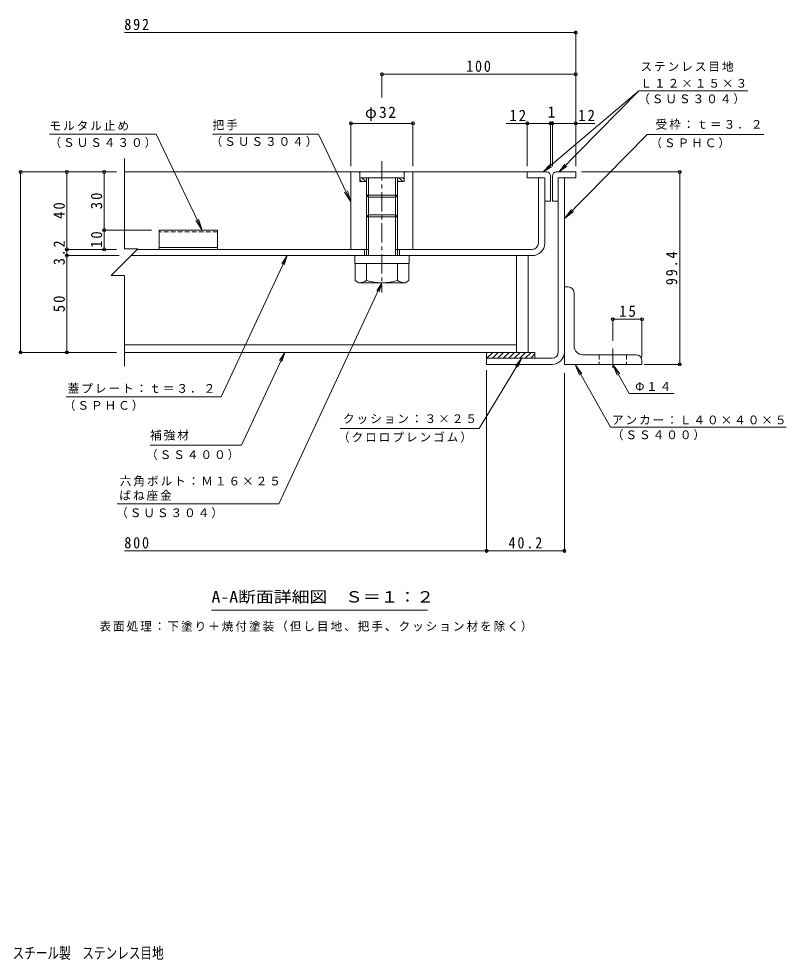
# Model space of a CAD drawing. Units: millimetres on the paper, enlarged 10 times, with parts at other scales. Extents: x -1763 to 1894, y -1353 to 1378.
# Drawn here: x -86 to 1894, y -1305 to 1126 of the extents above; entities that cross this region are included whole.
import ezdxf
from ezdxf.enums import TextEntityAlignment as Align

# ---------------------------------------------------------------- set-up
doc = ezdxf.new("R2010")
doc.units = ezdxf.units.MM
doc.header["$LTSCALE"] = 10
doc.header["$PDMODE"] = 32
doc.header["$PDSIZE"] = 8
doc.linetypes.add('CHAIN1', pattern=[8, 5, -1, 1, -1])
doc.linetypes.add('DASHED1', pattern=[1.8, 1.2, -0.6])
for name, color, linetype, lineweight in [('D-1', 2, 'Continuous', 9), ('D-2', 3, 'Continuous', 9), ('D-3', 4, 'Continuous', 9), ('D-4', 7, 'Continuous', 9), ('D-5', 7, 'Continuous', 9), ('D-6', 6, 'Continuous', 5), ('D-7', 4, 'CHAIN1', 9), ('D-8', 5, 'Continuous', 5), ('D-9', 134, 'Continuous', 5), ('D-C', 2, 'Continuous', 9), ('D-E', 3, 'Continuous', 9), ('D-F', 7, 'Continuous', 9), ('F-5_F-5ﾚｲﾔ', 7, 'Continuous', 9)]:
    doc.layers.add(name, color=color, linetype=linetype, lineweight=lineweight)
doc.styles.add('ＭＳ ゴシック', font='')
doc.styles.get('ＭＳ ゴシック').set_extended_font_data('MS Gothic')

msp = doc.modelspace()

# ---------------------------------------------------------------- linework, layer by layer
at = {"layer": 'D-1'}
for p, q in [((1305.94, 265.7), (1305.94, 715.7)), ((1321.94, 265.7), (1321.94, 715.7)), ((1120.94, 249.7), (1120.94, 233.7)), ((1289.94, 249.7), (1120.94, 249.7)), ((1120.94, 233.7), (1289.94, 233.7))]:
    msp.add_line(p, q, dxfattribs=at)
for radius in [16, 32]:
    msp.add_arc((1289.94, 265.7), radius, 270, 0, dxfattribs=at)
at = {"layer": 'D-2'}
for p, q in [((1270.94, 715.7), (1254.94, 715.7)), ((1254.94, 546.7), (1254.94, 715.7)), ((1270.94, 546.7), (1270.94, 715.7)), ((1238.94, 514.7), (202.94, 514.7)), ((810.94, 530.7), (218.94, 530.7)), ((805.94, 530.7), (805.94, 514.7)), ((1238.94, 530.7), (890.94, 530.7)), ((895.94, 530.7), (895.94, 514.7))]:
    msp.add_line(p, q, dxfattribs=at)
for radius in [16, 32]:
    msp.add_arc((1238.94, 546.7), radius, 270, 0, dxfattribs=at)
at = {"layer": 'D-3'}
for p, q in [((1225.94, 730.7), (185.94, 730.7)), ((1300.94, 730.7), (1350.94, 730.7)), ((1350.94, 730.7), (1350.94, 715.7)), ((1225.94, 715.7), (1270.94, 715.7)), ((1270.94, 715.7), (1270.94, 655.7)), ((1285.94, 720.7), (1285.94, 655.7)), ((1290.94, 720.7), (1290.94, 655.7)), ((1305.94, 655.7), (1305.94, 715.7)), ((1350.94, 715.7), (1305.94, 715.7)), ((1270.94, 655.7), (1285.94, 655.7)), ((1305.94, 655.7), (1290.94, 655.7)), ((275.94, 580.7), (275.94, 530.7)), ((425.94, 580.7), (275.94, 580.7)), ((425.94, 535.7), (275.94, 535.7))]:
    msp.add_line(p, q, dxfattribs=at)
at = {"layer": 'D-3', "linetype": 'DASHED1'}
msp.add_line((425.94, 576.37), (275.94, 576.37), dxfattribs=at)
at = {"layer": 'D-3'}
for points in [[(1275.94, 730.7), (1225.94, 730.7), (1225.94, 715.7)], [(425.94, 580.7), (425.94, 530.7), (275.94, 530.7)]]:
    msp.add_lwpolyline(points, dxfattribs=at)
for centre, start, end in [((1275.94, 720.7), 0, 90), ((1300.94, 720.7), 90, 180)]:
    msp.add_arc(centre, 10, start, end, dxfattribs=at)
at = {"layer": 'D-4'}
msp.add_line((968.33, -400.55), (410.83, -400.55), dxfattribs=at)
at = {"layer": 'D-5'}
for p, q in [((1513.81, 940.11), (1267.15, 730.7)), ((1795.26, 940.11), (1513.81, 940.11)), ((-7.39, 828.5), (267.61, 828.5)), ((267.61, 828.5), (386.86, 580.7)), ((686.89, 828.5), (413.64, 828.5)), ((686.89, 828.5), (770.94, 653.86)), ((1837.03, 827.61), (1535.46, 827.61)), ((1267.15, 730.7), (1283.94, 749.23)), ((1267.15, 730.7), (1288.16, 744.26)), ((1308.07, 730.7), (1327.77, 746.1)), ((770.94, 653.86), (761.57, 682.36)), ((770.94, 653.86), (754.52, 678.96)), ((1321.94, 610.27), (1339.99, 634.23)), ((386.86, 580.7), (377.49, 609.2)), ((386.86, 580.7), (370.43, 605.81)), ((605.89, 514.7), (598.37, 490.86)), ((584.49, -126.7), (850.94, 444.7)), ((850.94, 444.7), (837.51, 423.62)), ((850.94, 444.7), (843.42, 420.86)), ((488.26, 25.5), (599.8, 264.7)), ((599.8, 264.7), (586.37, 243.62)), ((599.8, 264.7), (592.28, 240.86)), ((1211.45, 249.19), (1195.79, 229.7)), ((1349.22, 233.7), (1367.26, 209.73)), ((1349.22, 233.7), (1360.44, 205.88)), ((1440.53, 72.02), (1349.22, 233.7)), ((1446.94, 233.7), (1458.16, 205.88)), ((1446.94, 233.7), (1464.98, 209.73)), ((1489.27, 158.75), (1446.94, 233.7)), ((435.77, 149.88), (36.1, 149.88)), ((1489.27, 158.75), (1605.42, 158.75)), ((1101.48, 68.27), (743.34, 68.27)), ((1440.53, 72.02), (1894.32, 72.02)), ((488.26, 25.5), (252.24, 25.5)), ((584.49, -126.7), (167.51, -126.7))]:
    msp.add_line(p, q, dxfattribs=at)
for points in [[(1513.81, 940.11), (1308.07, 730.7), (1323.11, 750.67)], [(1535.46, 827.61), (1321.94, 610.27), (1345.58, 628.74)], [(435.77, 149.88), (605.89, 514.7), (592.46, 493.62)], [(1101.48, 68.27), (1211.45, 249.19), (1201.36, 226.31)]]:
    msp.add_lwpolyline(points, dxfattribs=at)
at = {"layer": 'D-6'}
for p, q in [((1120.94, 263.09), (1122.55, 264.7)), ((1120.94, 264.7), (1245.94, 264.7)), ((1120.94, 264.7), (1120.94, 249.7)), ((1121.69, 249.7), (1136.69, 264.7)), ((1135.83, 249.7), (1150.83, 264.7)), ((1149.98, 249.7), (1164.98, 264.7)), ((1164.12, 249.7), (1179.12, 264.7)), ((1178.26, 249.7), (1193.26, 264.7)), ((1192.4, 249.7), (1207.4, 264.7)), ((1206.55, 249.7), (1221.55, 264.7)), ((1220.69, 249.7), (1235.69, 264.7)), ((1234.83, 249.7), (1245.94, 260.81)), ((1245.94, 264.7), (1245.94, 249.7))]:
    msp.add_line(p, q, dxfattribs=at)
at = {"layer": 'D-7'}
msp.add_line((1446.94, 274.75), (1446.94, 216.28), dxfattribs=at)
at = {"layer": 'D-8'}
for p, q in [((1228.44, 514.7), (1198.44, 514.7)), ((1228.44, 264.7), (1228.44, 514.7))]:
    msp.add_line(p, q, dxfattribs=at)
msp.add_lwpolyline([(1198.44, 514.7), (1198.44, 264.7), (1228.44, 264.7)], dxfattribs=at)
at = {"layer": 'D-9'}
for p, q in [((202.94, 514.7), (1198.44, 514.7)), ((1198.44, 514.7), (1198.44, 264.7)), ((781.44, 494.7), (781.44, 450.33)), ((810.94, 450.19), (810.94, 494.7)), ((890.94, 450.19), (890.94, 494.7)), ((920.44, 494.7), (920.44, 450.19)), ((790.98, 444.82), (781.44, 450.33)), ((910.94, 444.7), (791.19, 444.7)), ((910.94, 444.7), (920.44, 450.19)), ((185.94, 284.7), (1198.44, 284.7)), ((185.94, 264.7), (1198.44, 264.7))]:
    msp.add_line(p, q, dxfattribs=at)
for centre, radius, start, end in [((792.23, 479.21), 34.53, 267.86055, 302.81094), ((850.94, 593.3), 148.6, 254.38446, 285.61554), ((909.65, 479.21), 34.53, 237.18906, 272.13945)]:
    msp.add_arc(centre, radius, start, end, dxfattribs=at)
at = {"layer": 'D-C', "linetype": 'CHAIN1'}
msp.add_line((850.94, 758.38), (850.94, 419.07), dxfattribs=at)
at = {"layer": 'D-C'}
for p, q in [((770.94, 730.7), (790.94, 730.7)), ((770.94, 530.7), (770.94, 730.7)), ((793.44, 728.2), (790.94, 730.7)), ((793.44, 705.7), (793.44, 730.7)), ((908.44, 730.7), (793.44, 730.7)), ((910.94, 730.7), (908.44, 728.2)), ((908.44, 705.7), (908.44, 730.7)), ((930.94, 730.7), (910.94, 730.7)), ((930.94, 530.7), (930.94, 730.7)), ((908.44, 715.7), (793.44, 715.7)), ((798.34, 705.7), (793.44, 710.6)), ((810.94, 705.7), (793.44, 705.7)), ((808.95, 705.7), (798.95, 715.7)), ((810.94, 714.31), (809.55, 715.7)), ((810.94, 514.7), (810.94, 715.7)), ((815.94, 514.7), (815.94, 715.7)), ((885.94, 514.7), (885.94, 715.7)), ((890.94, 689.48), (890.94, 715.7)), ((893.8, 705.7), (890.94, 708.56)), ((908.44, 705.7), (890.94, 705.7)), ((904.41, 705.7), (894.41, 715.7)), ((908.44, 712.27), (905.01, 715.7)), ((890.94, 514.7), (890.94, 689.48)), ((890.94, 670.7), (810.94, 670.7)), ((890.94, 670.97), (885.94, 665.7)), ((815.94, 619.7), (810.94, 614.7)), ((890.94, 614.7), (810.94, 614.7)), ((885.94, 619.7), (815.94, 619.7)), ((890.94, 614.7), (885.94, 619.7)), ((770.94, 530.7), (815.94, 530.7)), ((930.94, 530.7), (885.94, 530.7))]:
    msp.add_line(p, q, dxfattribs=at)
at = {"layer": 'D-C', "color": 134, "lineweight": 5}
for p, q in [((780.94, 514.7), (920.94, 514.7)), ((920.94, 514.7), (920.94, 494.7))]:
    msp.add_line(p, q, dxfattribs=at)
at = {"layer": 'D-C'}
msp.add_lwpolyline([(885.94, 665.7), (815.94, 665.7), (810.94, 670.7)], dxfattribs=at)
at = {"layer": 'D-C', "color": 134, "lineweight": 5}
msp.add_lwpolyline([(780.94, 514.7), (780.94, 494.7), (920.94, 494.7)], dxfattribs=at)
at = {"layer": 'D-E'}
for p, q in [((1331.94, 433.7), (1321.94, 433.7)), ((1321.94, 233.7), (1321.94, 433.7)), ((1346.94, 281.2), (1346.94, 418.7)), ((1369.44, 258.7), (1506.94, 258.7)), ((1521.94, 243.7), (1521.94, 233.7)), ((1521.94, 233.7), (1321.94, 233.7))]:
    msp.add_line(p, q, dxfattribs=at)
at = {"layer": 'D-E', "linetype": 'DASHED1'}
for p, q in [((1411.94, 258.7), (1411.94, 233.7)), ((1481.94, 258.7), (1481.94, 233.7))]:
    msp.add_line(p, q, dxfattribs=at)
at = {"layer": 'D-E'}
for centre, radius, start, end in [((1331.94, 418.7), 15, 0, 90), ((1369.44, 281.2), 22.5, 180, 270), ((1506.94, 243.7), 15, 0, 90)]:
    msp.add_arc(centre, radius, start, end, dxfattribs=at)
at = {"layer": 'D-F'}
for p, q in [((1350.94, 745.7), (1350.94, 1095.73)), ((1350.94, 1090.73), (185.94, 1090.73)), ((850.94, 922.99), (850.94, 987.91)), ((1350.94, 982.91), (850.94, 982.91)), ((1350.94, 982.73), (1350.94, 977.91)), ((770.94, 745.7), (770.94, 861.28)), ((930.94, 856.28), (770.94, 856.28)), ((930.94, 745.7), (930.94, 861.28)), ((1285.94, 856.28), (1171.33, 856.28)), ((1225.94, 745.7), (1225.94, 861.28)), ((1285.94, 745.7), (1285.94, 861.28)), ((1290.94, 856.28), (1285.94, 856.28)), ((1290.94, 745.7), (1290.94, 861.28)), ((1400.19, 856.28), (1290.94, 856.28)), ((185.94, 765.7), (185.94, 532.11)), ((-84.97, 730.7), (165.94, 730.7)), ((-81.97, 264.7), (-81.97, 730.7)), ((37.55, 530.7), (37.55, 730.7)), ((133.91, 580.7), (133.91, 730.7)), ((1365.94, 730.7), (1624.63, 730.7)), ((1619.63, 233.7), (1619.63, 730.7)), ((130.91, 580.7), (255.94, 580.7)), ((133.91, 530.7), (133.91, 580.7)), ((34.55, 530.7), (165.94, 530.7)), ((34.55, 514.7), (172.79, 514.7)), ((37.55, 514.7), (37.55, 530.7)), ((37.55, 264.7), (37.55, 514.7)), ((185.94, 463.29), (151.54, 463.29)), ((185.94, 463.29), (185.94, 229.28)), ((1446.94, 353.19), (1446.94, 294.75)), ((1446.94, 350.19), (1521.94, 350.19)), ((1521.94, 353.19), (1521.94, 253.7)), ((-84.97, 264.7), (165.94, 264.7)), ((1624.63, 233.7), (1527.96, 233.7)), ((1120.94, 218.7), (1120.94, -252.78)), ((1321.94, 212.32), (1321.94, -252.78)), ((1120.94, -247.78), (185.94, -247.78)), ((1321.94, -247.78), (1120.94, -247.78))]:
    msp.add_line(p, q, dxfattribs=at)
msp.add_lwpolyline([(185.94, 532.11), (220.35, 532.11), (151.54, 463.29)], dxfattribs=at)
for p in [(1350.94, 1090.73), (850.94, 982.91), (1350.94, 982.91), (770.94, 856.28), (930.94, 856.28), (1225.94, 856.28), (1285.94, 856.28), (1290.94, 856.28), (1350.94, 856.28), (-81.97, 730.7), (37.55, 730.7), (133.91, 730.7), (1619.63, 730.7), (133.91, 580.7), (37.55, 530.7), (37.55, 514.7), (133.91, 530.7), (1446.94, 350.19), (1521.94, 350.19), (-81.97, 264.7), (37.55, 264.7), (1619.63, 233.7), (1120.94, -247.78), (1321.94, -247.78)]:
    msp.add_point(p, dxfattribs=at)

# ---------------------------------------------------------------- texts
at = {"layer": 'D-4', "color": 2, "style": 'ＭＳ ゴシック', "width": 1.15}
msp.add_text('A-A断面詳細図\u3000Ｓ＝１：２', height=29.33, dxfattribs=at).set_placement((410.83, -389.92), align=Align.BOTTOM_LEFT)
at = {"layer": 'D-4', "insert": (121.62, -456.68), "char_height": 21.99, "attachment_point": 7, "style": 'ＭＳ ゴシック'}
msp.add_mtext('\\T1.17;表面処理：下塗り＋焼付塗装（但し目地、把手、クッション材を除く）', dxfattribs=at)
at = {"layer": 'D-5', "char_height": 21.99, "attachment_point": 7, "style": 'ＭＳ ゴシック'}
for s, insert in [('\\T1.17;ステンレス目地', (1518.14, 989.43)), ('\\T1.17;Ｌ１２×１５×３', (1518.14, 948.11)), ('\\T1.17;（ＳＵＳ３０４）', (1512.39, 905.27)), ('\\T1.17;モルタル止め', (-7.39, 837.5)), ('\\T1.17;把手', (413.64, 838.34)), ('\\T1.17;受枠：ｔ＝３．２', (1557.41, 839.93)), ('\\T1.17;（ＳＵＳ４３０）', (-7.39, 792.59)), ('\\T1.17;（ＳＵＳ３０４）', (408.7, 795.26)), ('\\T1.17;（ＳＰＨＣ）', (1543.8, 791.76)), ('\\T1.17;蓋プレート：ｔ＝３．２', (39.62, 159.12)), ('\\T1.17;Φ１４', (1504.47, 164.71)), ('\\T1.17;（ＳＰＨＣ）', (29.57, 113.76)), ('\\T1.17;クッション：３×２５', (750.31, 79.99)), ('\\T1.17;アンカー：Ｌ４０×４０×５', (1444.32, 77.98)), ('\\T1.17;補強材', (252.24, 36.97)), ('\\T1.17;（クロロプレンゴム）', (737.36, 31.71)), ('\\T1.17;（ＳＳ４００）', (1444.32, 37.74)), ('\\T1.17;（ＳＳ４００）', (242.04, -13.55)), ('\\T1.17;六角ボルト：Ｍ１６×２５', (174.04, -81.34)), ('\\T1.17;ばね座金', (172.99, -118.07)), ('\\T1.17;（ＳＵＳ３０４）', (164.73, -163.62))]:
    msp.add_mtext(s, dxfattribs=dict(at, insert=insert))
at = {"layer": 'D-F', "color": 2, "style": 'ＭＳ ゴシック'}
msp.add_text('1', height=29.33, dxfattribs=at).set_placement((1278.44, 862.28), align=Align.BOTTOM_LEFT)
at = {"layer": 'D-F', "color": 2, "char_height": 29.33, "attachment_point": 7, "style": 'ＭＳ ゴシック'}
for s, insert in [('\\T1.27;\\W0.9;892', (185.94, 1096.73)), ('\\T1.27;\\W0.9;100', (1068.44, 988.91)), ('\\T1.19;φ32', (807.19, 862.28)), ('\\T1.27;\\W0.95;12', (1179.97, 862.28)), ('\\T1.27;\\W0.95;12', (1357.59, 862.28)), ('\\T1.27;\\W0.95;15', (1463.19, 356.19)), ('\\T1.27;\\W0.9;800', (185.94, -241.78)), ('\\T1.28;\\W0.9;40.2', (1177.69, -241.78))]:
    msp.add_mtext(s, dxfattribs=dict(at, insert=insert))
at = {"layer": 'D-F', "color": 2, "char_height": 29.33, "attachment_point": 7, "rotation": 90, "style": 'ＭＳ ゴシック'}
for s, insert in [('\\T1.27;\\W0.95;30', (128.91, 634.45)), ('\\T1.27;\\W0.95;40', (32.55, 609.45)), ('\\T1.27;\\W0.95;10', (128.91, 534.45)), ('\\T1.27;\\W0.9;3.2', (32.55, 490.2)), ('\\T1.28;\\W0.9;99.4', (1613.63, 438.45)), ('\\T1.27;\\W0.95;50', (32.55, 368.45))]:
    msp.add_mtext(s, dxfattribs=dict(at, insert=insert))
at = {"layer": 'F-5_F-5ﾚｲﾔ', "color": 2, "style": 'ＭＳ ゴシック', "width": 0.75}
msp.add_text('充填用（充填深さ：３０ｍｍ）\u3000屋内用\u3000一般形\u3000スチール製\u3000ステンレス目地', height=29.33, dxfattribs=at).set_placement((-792.72, -1309.74), align=Align.BOTTOM_LEFT)

doc.saveas('drawing.dxf')
